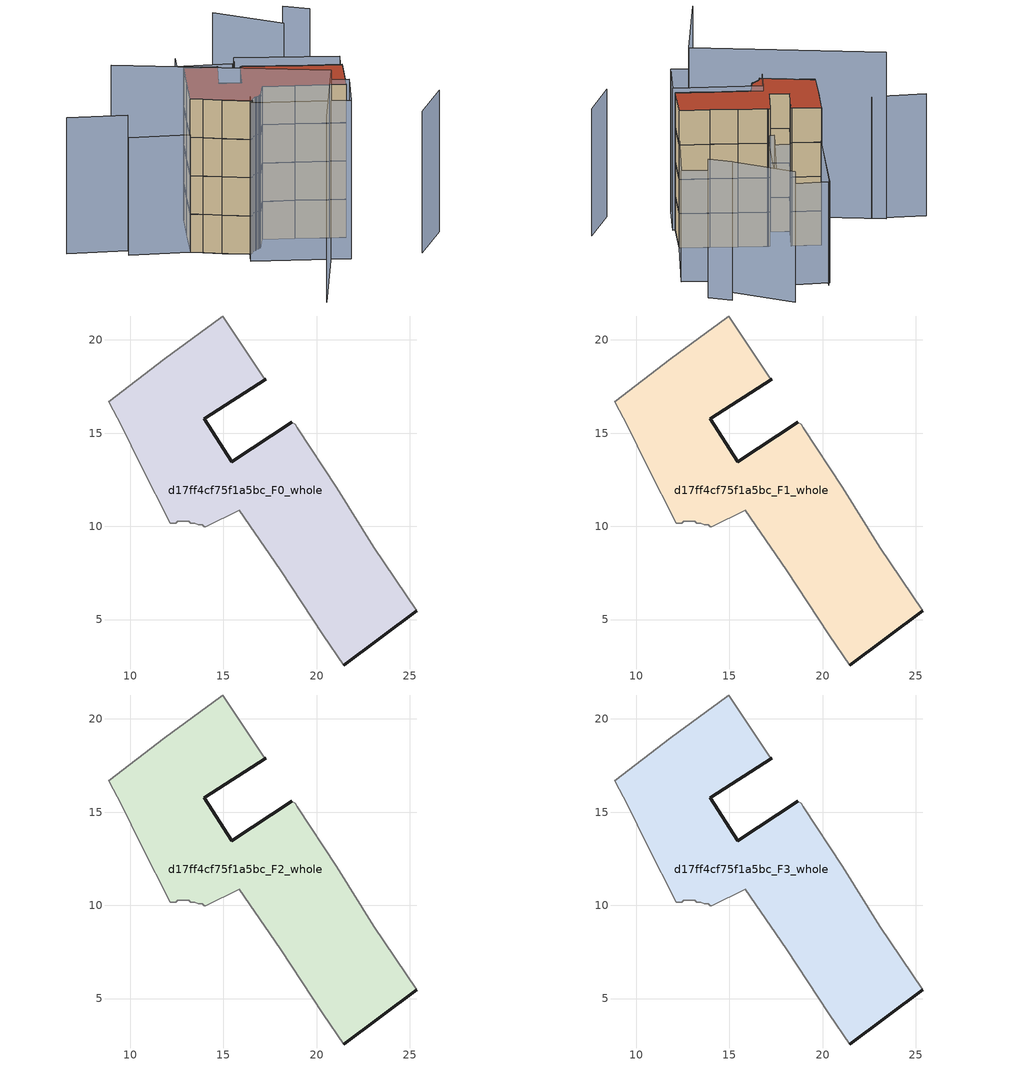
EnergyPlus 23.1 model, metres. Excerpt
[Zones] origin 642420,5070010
d17ff4cf75f1a5bc_F0_whole
 floor ground (EU_floor_Construction): 25.37,5.46 23.07,8.87 21.07,12.08 18.97,15.28 18.87,15.47 18.67,15.58 15.46,13.47 13.96,15.78 17.27,17.88 17.17,17.98 14.96,21.28 14.86,21.18 11.86,18.98 8.86,16.68 9.56,15.38 10.56,13.28 12.16,10.17 12.46,10.17 12.56,10.28 13.16,10.28 13.26,10.17 13.46,10.17 13.67,10.08 13.86,10.08 13.96,9.97 14.06,9.97 15.86,10.88 18.06,7.67 20.36,4.17 21.46,2.57 z0
 wall outside (EU_wall_Construction): 17.27,17.88 13.96,15.78 15.46,13.47 18.67,15.58 / 25.37,5.46 21.46,2.57 z0:5.25
 wall adiabatic (EU_wall_Construction): 18.67,15.58 18.87,15.47 18.97,15.28 21.07,12.08 23.07,8.87 25.37,5.46 / 21.46,2.57 20.36,4.17 18.06,7.67 15.86,10.88 14.06,9.97 13.96,9.97 13.86,10.08 13.67,10.08 13.46,10.17 13.26,10.17 13.16,10.28 12.56,10.28 12.46,10.17 12.16,10.17 10.56,13.28 9.56,15.38 8.86,16.68 11.86,18.98 14.86,21.18 14.96,21.28 17.17,17.98 17.27,17.88 z0:5.25
d17ff4cf75f1a5bc_F1_whole
 floor to d17ff4cf75f1a5bc_F0_whole (EU_floor_Construction): 25.37,5.46 23.07,8.87 21.07,12.08 18.97,15.28 18.87,15.47 18.67,15.58 15.46,13.47 13.96,15.78 17.27,17.88 17.17,17.98 14.96,21.28 14.86,21.18 11.86,18.98 8.86,16.68 9.56,15.38 10.56,13.28 12.16,10.17 12.46,10.17 12.56,10.28 13.16,10.28 13.26,10.17 13.46,10.17 13.67,10.08 13.86,10.08 13.96,9.97 14.06,9.97 15.86,10.88 18.06,7.67 20.36,4.17 21.46,2.57 z5.25
 wall outside (EU_wall_Construction): 17.27,17.88 13.96,15.78 15.46,13.47 18.67,15.58 / 25.37,5.46 21.46,2.57 z5.25:10.5
 wall adiabatic (EU_wall_Construction): 18.67,15.58 18.87,15.47 18.97,15.28 21.07,12.08 23.07,8.87 25.37,5.46 / 21.46,2.57 20.36,4.17 18.06,7.67 15.86,10.88 14.06,9.97 13.96,9.97 13.86,10.08 13.67,10.08 13.46,10.17 13.26,10.17 13.16,10.28 12.56,10.28 12.46,10.17 12.16,10.17 10.56,13.28 9.56,15.38 8.86,16.68 11.86,18.98 14.86,21.18 14.96,21.28 17.17,17.98 17.27,17.88 z5.25:10.5
d17ff4cf75f1a5bc_F2_whole
 floor to d17ff4cf75f1a5bc_F1_whole (EU_floor_Construction): 25.37,5.46 23.07,8.87 21.07,12.08 18.97,15.28 18.87,15.47 18.67,15.58 15.46,13.47 13.96,15.78 17.27,17.88 17.17,17.98 14.96,21.28 14.86,21.18 11.86,18.98 8.86,16.68 9.56,15.38 10.56,13.28 12.16,10.17 12.46,10.17 12.56,10.28 13.16,10.28 13.26,10.17 13.46,10.17 13.67,10.08 13.86,10.08 13.96,9.97 14.06,9.97 15.86,10.88 18.06,7.67 20.36,4.17 21.46,2.57 z10.5
 wall outside (EU_wall_Construction): 17.27,17.88 13.96,15.78 15.46,13.47 18.67,15.58 / 25.37,5.46 21.46,2.57 z10.5:15.75
 wall adiabatic (EU_wall_Construction): 18.67,15.58 18.87,15.47 18.97,15.28 21.07,12.08 23.07,8.87 25.37,5.46 / 21.46,2.57 20.36,4.17 18.06,7.67 15.86,10.88 14.06,9.97 13.96,9.97 13.86,10.08 13.67,10.08 13.46,10.17 13.26,10.17 13.16,10.28 12.56,10.28 12.46,10.17 12.16,10.17 10.56,13.28 9.56,15.38 8.86,16.68 11.86,18.98 14.86,21.18 14.96,21.28 17.17,17.98 17.27,17.88 z10.5:15.75
d17ff4cf75f1a5bc_F3_whole
 floor to d17ff4cf75f1a5bc_F2_whole (EU_floor_Construction): 25.37,5.46 23.07,8.87 21.07,12.08 18.97,15.28 18.87,15.47 18.67,15.58 15.46,13.47 13.96,15.78 17.27,17.88 17.17,17.98 14.96,21.28 14.86,21.18 11.86,18.98 8.86,16.68 9.56,15.38 10.56,13.28 12.16,10.17 12.46,10.17 12.56,10.28 13.16,10.28 13.26,10.17 13.46,10.17 13.67,10.08 13.86,10.08 13.96,9.97 14.06,9.97 15.86,10.88 18.06,7.67 20.36,4.17 21.46,2.57 z15.75
 wall outside (EU_wall_Construction): 17.27,17.88 13.96,15.78 15.46,13.47 18.67,15.58 / 25.37,5.46 21.46,2.57 z15.75:21
 wall adiabatic (EU_wall_Construction): 18.67,15.58 18.87,15.47 18.97,15.28 21.07,12.08 23.07,8.87 25.37,5.46 / 21.46,2.57 20.36,4.17 18.06,7.67 15.86,10.88 14.06,9.97 13.96,9.97 13.86,10.08 13.67,10.08 13.46,10.17 13.26,10.17 13.16,10.28 12.56,10.28 12.46,10.17 12.16,10.17 10.56,13.28 9.56,15.38 8.86,16.68 11.86,18.98 14.86,21.18 14.96,21.28 17.17,17.98 17.27,17.88 z15.75:21
 roof outside (EU_roof_Construction): 18.87,15.47 18.97,15.28 21.07,12.08 23.07,8.87 25.37,5.46 21.46,2.57 20.36,4.17 18.06,7.67 15.86,10.88 14.06,9.97 13.96,9.97 13.86,10.08 13.67,10.08 13.46,10.17 13.26,10.17 13.16,10.28 12.56,10.28 12.46,10.17 12.16,10.17 10.56,13.28 9.56,15.38 8.86,16.68 11.86,18.98 14.86,21.18 14.96,21.28 17.17,17.98 17.27,17.88 13.96,15.78 15.46,13.47 18.67,15.58 z21
shading: 22.92,-7.16 28.37,-6.24 z0:19.4; 15,12.27 21.67,2.27 / 21.67,2.27 17.42,-0.57 / 17.42,-0.57 10.75,9.44 / 10.75,9.44 15,12.27 z0:21.7; 4.45,24.99 16.82,1.88 / 16.82,1.88 6.9,-3.44 z0:25.4; 25.28,5.41 18.47,16.05 / 18.47,16.05 26.18,20.98 / 26.18,20.98 32.98,10.34 / 32.98,10.34 25.28,5.41 z0:17; 34.77,15.57 33.68,18.67 z0:21.1; 14.59,21 23.07,27.38 / 23.07,27.38 27.27,21.81 / 27.27,21.81 18.79,15.42 / 18.79,15.42 14.59,21 z0:15.4; 31.97,17.46 29.88,26.08 z0:19.9; 23.76,27.63 8.86,16.68 / 8.86,16.68 4.48,22.64 z0:16.1; 5.36,23.29 1.04,29.16 z0:18.6
[Building]
EU S2 Campaign: North Axis=0; Terrain=City; Solar Distribution=FullExterior
[Site:Location]
Lyon-Bron: Latitude=45.75; Longitude=5; Time Zone=1; Elevation=198
[SizingPeriod:WeatherFileDays]
AnnualSizingPeriod: Begin Month=1; Begin Day of Month=1; End Month=12; End Day of Month=31; Day of Week for Start Day=Monday; Use Weather File Daylight Saving Period=No; Use Weather File Rain and Snow Indicators=No
[MATERIAL]
EU_InternalMass_Material: Roughness=MediumRough; Thickness=0.1; Conductivity=1; Density=1800; Specific Heat=900; Thermal Absorptance=0.9; Solar Absorptance=0.7; Visible Absorptance=0.7
[MATERIAL:NOMASS] Roughness=MediumRough; Thermal Absorptance=0.9; Solar Absorptance=0.7; Visible Absorptance=0.7
Name | Thermal Resistance
EU_wall_NoMass | 0.87146
EU_roof_NoMass | 0.842276
EU_floor_NoMass | 0.496999
[CONSTRUCTION]
EU_wall_Construction: EU_wall_NoMass
EU_roof_Construction: EU_roof_NoMass
EU_floor_Construction: EU_floor_NoMass
EU_InternalMass_Construction: EU_InternalMass_Material
[ZONE] Type=1; Multiplier=1; Ceiling Height=autocalculate; Floor Area=autocalculate; Part of Total Floor Area=Yes
Name | Volume
d17ff4cf75f1a5bc_F0_whole | 326.439
d17ff4cf75f1a5bc_F1_whole; d17ff4cf75f1a5bc_F2_whole; d17ff4cf75f1a5bc_F3_whole | 326.437
[INTERNALMASS] Construction=EU_InternalMass_Construction; Surface Area=108.812
Name | Zone or ZoneList
d17ff4cf75f1a5bc_F0_whole_EU_InternalMass | d17ff4cf75f1a5bc_F0_whole
d17ff4cf75f1a5bc_F1_whole_EU_InternalMass | d17ff4cf75f1a5bc_F1_whole
d17ff4cf75f1a5bc_F2_whole_EU_InternalMass | d17ff4cf75f1a5bc_F2_whole
d17ff4cf75f1a5bc_F3_whole_EU_InternalMass | d17ff4cf75f1a5bc_F3_whole
[OTHEREQUIPMENT] Fuel Type=Electricity; Design Level Calculation Method=Watts/Area; Power per Zone Floor Area=1; Fraction Latent=0; Fraction Radiant=0; Fraction Lost=0; Carbon Dioxide Generation Rate=0; EndUse Subcategory=EU_Step8_InternalGains
Name | Zone or ZoneList or Space or SpaceList | Schedule
EU_Step8_InternalGain_d17ff4cf75f1a5bc_F0_whole_f000 | d17ff4cf75f1a5bc_F0_whole | EU_Step8_GainSchedule_d17ff4cf75f1a5bc_F0_whole_f000
EU_Step8_InternalGain_d17ff4cf75f1a5bc_F1_whole_f000 | d17ff4cf75f1a5bc_F1_whole | EU_Step8_GainSchedule_d17ff4cf75f1a5bc_F1_whole_f000
EU_Step8_InternalGain_d17ff4cf75f1a5bc_F2_whole_f000 | d17ff4cf75f1a5bc_F2_whole | EU_Step8_GainSchedule_d17ff4cf75f1a5bc_F2_whole_f000
EU_Step8_InternalGain_d17ff4cf75f1a5bc_F3_whole_f000 | d17ff4cf75f1a5bc_F3_whole | EU_Step8_GainSchedule_d17ff4cf75f1a5bc_F3_whole_f000
[ZONEVENTILATION:DESIGNFLOWRATE] Schedule=EU_AlwaysOn; Design Flow Rate Calculation Method=AirChanges/Hour; Air Changes per Hour=0.425; Ventilation Type=Natural; Fan Pressure Rise=0; Fan Total Efficiency=1; Constant Term Coefficient=1; Temperature Term Coefficient=0; Velocity Term Coefficient=0; Velocity Squared Term Coefficient=0; Minimum Indoor Temperature=-100; Maximum Indoor Temperature=100; Delta Temperature=-100; Minimum Outdoor Temperature=-100; Maximum Outdoor Temperature=100; Maximum Wind Speed=40
Name | Zone or ZoneList or Space or SpaceList
EU_ConstantAir_d17ff4cf75f1a5bc_F0_whole | d17ff4cf75f1a5bc_F0_whole
EU_ConstantAir_d17ff4cf75f1a5bc_F1_whole | d17ff4cf75f1a5bc_F1_whole
EU_ConstantAir_d17ff4cf75f1a5bc_F2_whole | d17ff4cf75f1a5bc_F2_whole
EU_ConstantAir_d17ff4cf75f1a5bc_F3_whole | d17ff4cf75f1a5bc_F3_whole
[HVACTEMPLATE:THERMOSTAT] Constant Heating Setpoint=20; Constant Cooling Setpoint=50
EU_HeatOnly_d17ff4cf75f1a5bc_F0_whole; EU_HeatOnly_d17ff4cf75f1a5bc_F1_whole; EU_HeatOnly_d17ff4cf75f1a5bc_F2_whole; EU_HeatOnly_d17ff4cf75f1a5bc_F3_whole
[HVACTEMPLATE:ZONE:IDEALLOADSAIRSYSTEM] System Availability Schedule=EU_AlwaysOn; Maximum Heating Supply Air Temperature=50; Minimum Cooling Supply Air Temperature=13; Maximum Heating Supply Air Humidity Ratio=0.0156; Minimum Cooling Supply Air Humidity Ratio=0.0077; Heating Limit=NoLimit; Cooling Limit=NoLimit; Heating Availability Schedule=EU_AlwaysOn; Cooling Availability Schedule=EU_CoolingOff; Dehumidification Control Type=ConstantSensibleHeatRatio; Cooling Sensible Heat Ratio=0.7; Dehumidification Setpoint=60; Humidification Control Type=None; Humidification Setpoint=30; Outdoor Air Method=None; Outdoor Air Flow Rate per Person=0.00944; Outdoor Air Flow Rate per Zone Floor Area=0; Outdoor Air Flow Rate per Zone=0; Demand Controlled Ventilation Type=None; Outdoor Air Economizer Type=NoEconomizer; Heat Recovery Type=None; Sensible Heat Recovery Effectiveness=0.7; Latent Heat Recovery Effectiveness=0.65
Name | Template Thermostat
d17ff4cf75f1a5bc_F0_whole | EU_HeatOnly_d17ff4cf75f1a5bc_F0_whole
d17ff4cf75f1a5bc_F1_whole | EU_HeatOnly_d17ff4cf75f1a5bc_F1_whole
d17ff4cf75f1a5bc_F2_whole | EU_HeatOnly_d17ff4cf75f1a5bc_F2_whole
d17ff4cf75f1a5bc_F3_whole | EU_HeatOnly_d17ff4cf75f1a5bc_F3_whole
[SIZING:ZONE] Zone Cooling Design Supply Air Temperature Input Method=SupplyAirTemperature; Zone Cooling Design Supply Air Temperature=13; Zone Heating Design Supply Air Temperature Input Method=SupplyAirTemperature; Zone Heating Design Supply Air Temperature=50; Zone Cooling Design Supply Air Humidity Ratio=0.008; Zone Heating Design Supply Air Humidity Ratio=0.008; Cooling Design Air Flow Method=DesignDay; Cooling Design Air Flow Rate=0; Cooling Minimum Air Flow per Zone Floor Area=0.000762; Cooling Minimum Air Flow=0; Cooling Minimum Air Flow Fraction=0.2; Heating Design Air Flow Method=DesignDay; Heating Design Air Flow Rate=0; Heating Maximum Air Flow per Zone Floor Area=0.002032; Heating Maximum Air Flow=0.141576; Heating Maximum Air Flow Fraction=0.3; Account for Dedicated Outdoor Air System=No; Dedicated Outdoor Air System Control Strategy=NeutralSupplyAir; Dedicated Outdoor Air Low Setpoint Temperature for Design=autosize; Dedicated Outdoor Air High Setpoint Temperature for Design=autosize; Zone Load Sizing Method=Sensible Load Only No Latent Load; Zone Latent Cooling Design Supply Air Humidity Ratio Input Method=HumidityRatioDifference; Zone Cooling Design Supply Air Humidity Ratio Difference=0.005; Zone Latent Heating Design Supply Air Humidity Ratio Input Method=HumidityRatioDifference; Zone Humidification Design Supply Air Humidity Ratio Difference=0.005
d17ff4cf75f1a5bc_F0_whole; d17ff4cf75f1a5bc_F1_whole; d17ff4cf75f1a5bc_F2_whole; d17ff4cf75f1a5bc_F3_whole
[SCHEDULE:CONSTANT]
Name | Hourly Value
EU_AlwaysOn | 1
EU_CoolingOff | 0
[SCHEDULE:FILE] Column Number=1; Rows to Skip at Top=0; Number of Hours of Data=8760; Column Separator=Comma; Interpolate to Timestep=No; Minutes per Item=60; Adjust Schedule for Daylight Savings=Yes
Name | File
EU_Step8_GainSchedule_d17ff4cf75f1a5bc_F0_whole_f000 | ../../schedules/d17ff4cf75f1a5bc/d17ff4cf75f1a5bc_F0_whole_f000_gain.csv
EU_Step8_GainSchedule_d17ff4cf75f1a5bc_F1_whole_f000 | ../../schedules/d17ff4cf75f1a5bc/d17ff4cf75f1a5bc_F1_whole_f000_gain.csv
EU_Step8_GainSchedule_d17ff4cf75f1a5bc_F2_whole_f000 | ../../schedules/d17ff4cf75f1a5bc/d17ff4cf75f1a5bc_F2_whole_f000_gain.csv
EU_Step8_GainSchedule_d17ff4cf75f1a5bc_F3_whole_f000 | ../../schedules/d17ff4cf75f1a5bc/d17ff4cf75f1a5bc_F3_whole_f000_gain.csv
